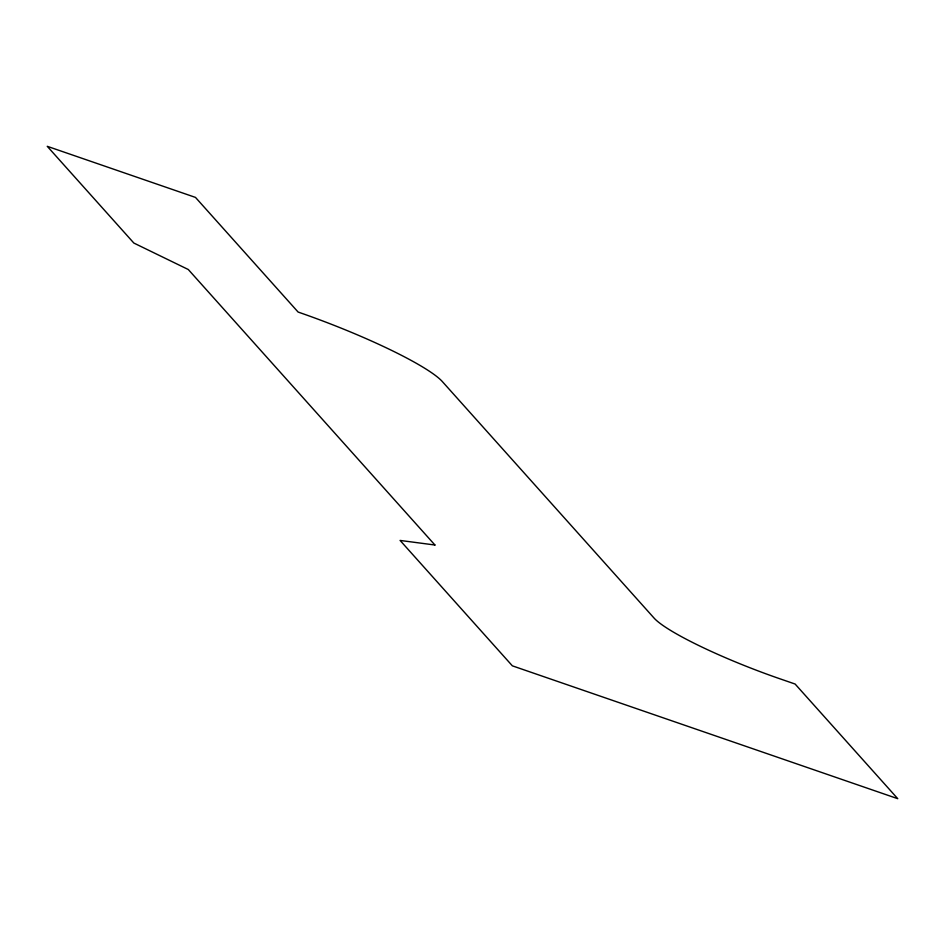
<?xml version="1.0" encoding="UTF-8"?>
<svg xmlns="http://www.w3.org/2000/svg" width="945" height="945" viewBox="0 0 945 945"><rect width="100%" height="100%" fill="white"/><g stroke="black" fill="none" stroke-linecap="round" stroke-linejoin="round"><path stroke-width="1.42" d="M434.936 545.017L400.089 540.434L512.355 665.835L897.75 798.69L795.111 684.038L780.286 678.923A113.707 15.829 21.2 0 1 654.07 618.077L442.366 381.603A129.949 18.085 21.2 0 0 298.124 312.063L195.485 197.41L47.25 146.31L133.859 243.054L188.291 269.514L434.936 545.017"/></g></svg>
